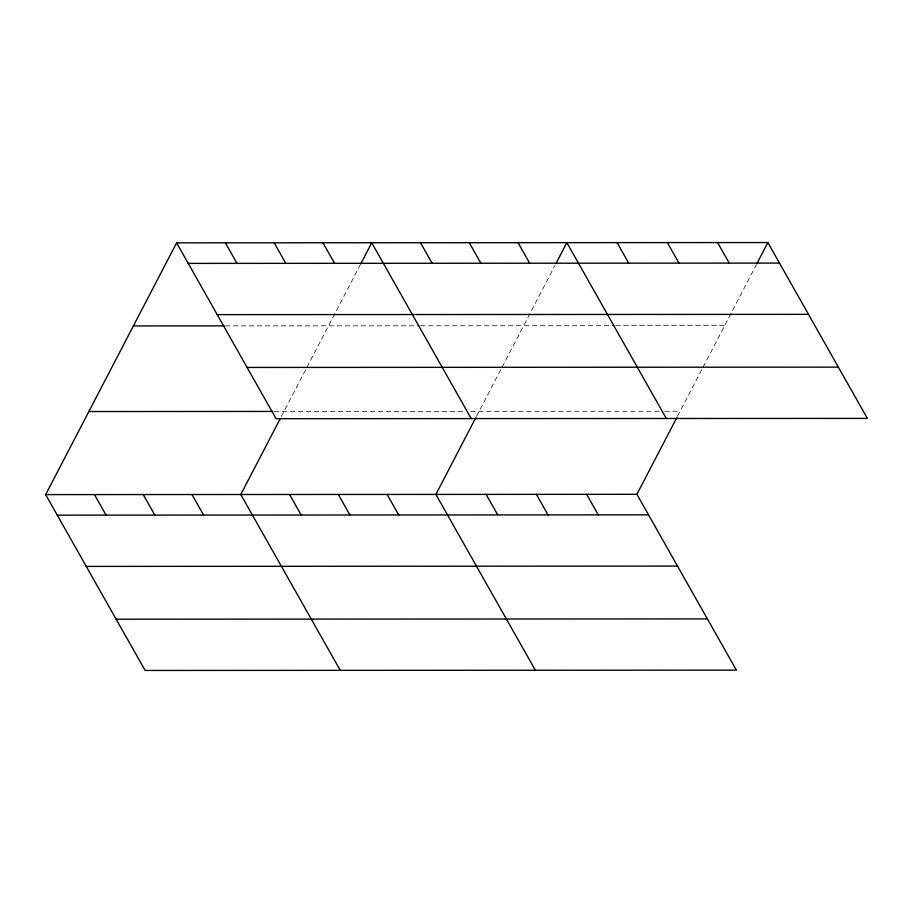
<?xml version="1.0" encoding="UTF-8"?>
<svg xmlns="http://www.w3.org/2000/svg" width="913" height="913" viewBox="0 0 913 913"><rect width="100%" height="100%" fill="white"/><g stroke="black" fill="none" stroke-linecap="round" stroke-linejoin="round"><path stroke-width="0.68" stroke-dasharray="4.57 3.42" d="M281.364 416.465L306.243 368.635M306.894 367.38L360.589 264.154M476.483 416.362L501.363 368.532M502.013 367.277L555.047 265.318M677.503 416.26L702.394 368.43M703.044 367.174L756.078 265.215M225.374 325.884L419.101 325.793M420.494 325.793L614.369 325.69M615.761 325.69L724.648 325.633M274.231 411.432L465.162 411.341M470.731 411.341L659.186 411.238M664.767 411.238L680.128 411.227"/><path stroke-width="1.37" d="M676.853 417.526L636.909 494.31L736.392 670.142L145.133 670.45L45.65 494.606L176.608 242.858L767.867 242.55L867.35 418.394L276.091 418.69L176.608 242.858M280.051 418.987L240.77 494.515L340.252 670.347M361.251 262.898L371.728 242.755L471.211 418.588M475.821 417.629L435.878 494.412L535.36 670.245M556.359 262.796L566.836 242.653L666.319 418.496M756.74 263.948L767.867 242.55M188.226 263.401L779.485 263.092M217.226 314.643L808.484 314.346M133.389 325.941L223.982 325.895M247.092 367.448L838.351 367.14M88.869 411.535L272.827 411.443M45.65 494.606L636.909 494.31M57.268 515.149L648.538 514.852M86.267 566.402L677.526 566.094M116.134 619.197L707.404 618.9M717.607 242.584L729.236 263.127M667.357 242.607L678.975 263.149M617.097 242.63L628.715 263.172M518.059 242.687L529.677 263.229M469.282 242.71L480.9 263.252M586.66 494.332L598.277 514.875M420.505 242.732L432.123 263.275M536.399 494.355L548.017 514.898M486.138 494.39L497.768 514.932M322.94 242.778L334.569 263.321M274.162 242.812L285.792 263.355M387.101 494.435L398.73 514.978M225.385 242.835L237.003 263.378M338.324 494.458L349.941 515M289.547 494.481L301.164 515.023M191.992 494.538L203.61 515.08M143.204 494.561L154.833 515.103M94.427 494.584L106.056 515.126"/></g></svg>
